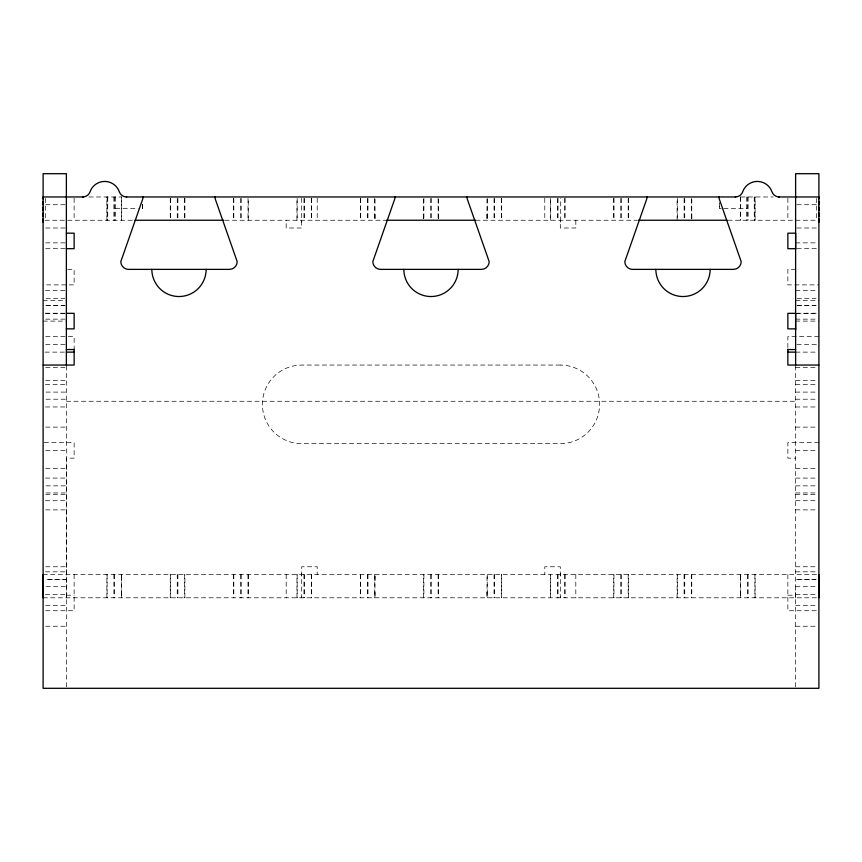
<?xml version="1.0" encoding="UTF-8"?>
<svg xmlns="http://www.w3.org/2000/svg" width="862" height="862" viewBox="0 0 862 862"><rect width="100%" height="100%" fill="white"/><g stroke="black" fill="none" stroke-linecap="round" stroke-linejoin="round"><path stroke-width="0.65" stroke-dasharray="4.31 3.23" d="M66.374 597.797L66.374 458.153L74.132 458.153L74.132 442.637L43.1 442.637M106.899 597.797L106.899 574.523M106.899 220.241L106.899 196.967M121.531 591.978L121.531 597.797L121.531 574.523L121.542 580.341M121.531 220.241L121.531 196.967M170.245 597.797L170.245 574.523M170.256 198.131L170.256 220.241M184.899 597.797L184.899 574.523M184.888 198.131L184.888 220.241M233.613 574.523L233.613 597.797M233.613 198.131L233.613 220.241M248.256 574.523L248.256 597.797M248.245 220.241L248.245 198.131M296.97 597.797L296.97 574.523M296.959 220.241L296.959 198.131M301.7 573.553L301.7 575.493M301.7 222.18L301.7 220.241M301.7 596.827L301.7 597.797L301.7 566.765L317.216 566.765L317.216 574.523M311.613 574.523L311.613 597.797M311.602 198.131L311.602 220.241M360.327 574.523L360.327 597.797M360.327 198.131L360.327 220.241M374.959 580.341L374.97 574.523L374.97 597.797L374.959 591.978M374.959 214.422L374.959 220.241L374.97 198.131M423.684 597.797L423.684 574.523M423.673 214.422L423.673 220.241L423.684 198.131M438.327 574.523L438.327 597.797M438.327 214.422L438.316 220.241L438.316 198.131M487.041 591.978L487.041 597.797L487.03 574.523M487.041 214.422L487.041 220.241L487.041 198.131M501.684 597.797L501.684 574.523M501.673 198.131L501.673 220.241M550.398 597.797L550.398 574.523M550.387 220.241L550.387 198.131M560.3 573.553L560.3 575.493M560.3 222.18L560.3 220.241M560.3 596.827L560.3 597.797L560.3 566.765L544.784 566.765L544.784 574.523M565.041 574.523L565.041 597.797M565.03 198.131L565.03 220.241M613.755 597.797L613.755 574.523M613.755 198.131L613.755 220.241M628.398 597.797L628.398 574.523M628.387 198.131L628.387 220.241M677.112 597.797L677.112 574.523M677.101 220.241L677.101 198.131M691.744 574.523L691.744 597.797M691.755 214.422L691.755 220.241L691.755 198.131L691.744 202.785M740.458 591.978L740.458 597.797L740.458 574.523L740.469 580.341M740.458 196.967L740.458 220.241M755.101 597.797L755.101 574.523M755.101 220.241L755.101 196.967M795.626 597.797L795.626 589.069M142.381 208.604L142.661 202.785L142.661 208.604L140.754 208.604M88.894 196.967L121.219 196.967M740.781 196.967L773.106 196.967M45.686 204.725L65.081 204.725M796.919 204.725L816.314 204.725M115.508 208.604L138.232 208.604M721.246 208.604L719.339 208.604L719.339 202.785L719.619 208.604M723.768 208.604L746.492 208.604M45.039 220.241L134.138 220.241M224.928 220.241L386.251 220.241M475.749 220.241L637.072 220.241M727.862 220.241L816.961 220.241M45.686 227.999L65.081 227.999M796.919 227.999L816.314 227.999M45.686 242.868L66.374 242.868M795.626 242.868L816.314 242.868M45.686 248.687L65.081 248.687M796.919 248.687L816.314 248.687M67.667 269.375L74.132 269.375L74.132 284.891L43.1 284.891M795.626 269.375L787.868 269.375L787.868 284.891L818.9 284.891M45.427 290.602L66.374 290.602M795.626 290.602L816.573 290.602M46.009 298.36L64.919 298.36M797.081 298.36L815.991 298.36M43.1 300.407L66.374 300.407M795.626 300.407L818.9 300.407M46.009 305.471L64.919 305.471M797.081 305.471L815.991 305.471M46.009 305.547L64.919 305.547M797.081 305.547L815.991 305.547M45.427 313.229L65.21 313.229M796.79 313.229L816.573 313.229M45.686 313.337L66.374 313.337M795.626 313.337L816.314 313.337M45.686 319.155L66.374 319.155M795.626 319.155L816.314 319.155M43.1 321.095L66.374 321.095M795.626 321.095L818.9 321.095M45.686 336.611L74.132 336.611L74.132 349.541M818.9 336.611L787.868 336.611L787.868 348.248M45.686 344.369L65.081 344.369M796.919 344.369L816.314 344.369M45.039 352.127L66.374 352.127M795.626 352.127L816.961 352.127M45.686 367.643L66.374 367.643M795.626 367.643L816.314 367.643M45.686 380.573L66.374 380.573M795.626 380.573L816.314 380.573M45.427 384.344L66.374 384.344M795.626 384.344L816.573 384.344M46.009 392.102L66.374 392.102M795.626 392.102L815.991 392.102M46.009 399.214L66.374 399.214M795.626 399.214L815.991 399.214M66.374 401.261L795.626 401.261M45.427 406.972L66.374 406.972M795.626 406.972L816.573 406.972M45.686 427.121L66.374 427.121M795.626 427.121L816.314 427.121M818.9 442.637L787.868 442.637L787.868 458.153L795.626 458.153M45.686 450.395L66.374 450.395M795.626 450.395L816.314 450.395M45.686 468.497L66.374 468.497M795.626 468.497L816.314 468.497M45.427 478.087L66.374 478.087M795.626 478.087L816.573 478.087M46.009 485.845L66.374 485.845M795.626 485.845L815.991 485.845M46.009 492.956L66.374 492.956M795.626 492.956L815.991 492.956M45.686 494.357L66.374 494.357M795.626 494.357L816.314 494.357M45.427 500.714L66.374 500.714M795.626 500.714L816.573 500.714M45.686 509.873L66.374 509.873M795.626 509.873L816.314 509.873M45.686 566.765L66.374 566.765M795.626 566.765L816.314 566.765M45.427 571.829L66.374 571.829M795.626 571.829L816.573 571.829M43.1 574.523L818.9 574.523M46.009 586.699L66.374 586.699M795.626 586.699L815.991 586.699M45.427 594.457L66.374 594.457M795.626 594.457L816.573 594.457M66.374 595.211L74.132 595.211M787.868 595.211L795.626 595.211M43.1 597.797L818.9 597.797M45.686 605.555L66.374 605.555M795.626 605.555L816.314 605.555M45.686 610.727L74.132 610.727L74.132 574.523M816.314 610.727L787.868 610.727L787.868 574.523M45.686 626.243L66.374 626.243M795.626 626.243L816.314 626.243M816.68 198.422L816.68 220.241M795.626 365.844L795.626 688.307M787.868 198.26L787.868 220.241M754.896 196.967L754.896 220.241M754.896 574.523L754.896 597.797M754.25 196.967L754.25 220.241M748.108 196.967L748.108 220.241M748.108 574.523L748.108 597.797M747.462 196.967L747.462 220.241M747.462 574.523L747.462 597.797M746.492 196.967L746.492 220.241M740.673 196.967L740.673 220.241M740.673 574.523L740.673 597.797M691.539 198.422L691.539 218.786M691.539 574.523L691.539 597.797M684.751 198.422L684.751 218.786M684.751 574.523L684.751 597.797M684.105 198.422L684.105 218.786M684.105 574.523L684.105 597.797M677.317 198.422L677.317 218.786M677.317 574.523L677.317 597.797M628.182 198.422L628.182 220.241M628.182 574.523L628.182 597.797M621.394 198.422L621.394 220.241M621.394 574.523L621.394 597.797M620.748 198.422L620.748 220.241M620.748 574.523L620.748 597.797M613.959 198.422L613.959 220.241M613.959 574.523L613.959 597.797M575.816 220.241L575.816 227.999L560.3 227.999L560.3 198.26M575.816 574.523L575.816 597.797M564.826 198.422L564.826 220.241M564.826 574.523L564.826 597.797M558.037 198.422L558.037 220.241M558.037 574.523L558.037 597.797M557.391 198.422L557.391 220.241M557.391 574.523L557.391 597.797M550.602 198.422L550.602 220.241M550.602 574.523L550.602 597.797M544.784 198.26L544.784 220.241M501.468 198.422L501.468 220.241M501.468 574.523L501.468 597.797M494.68 198.422L494.68 220.241M494.68 574.523L494.68 597.797M494.034 198.422L494.034 220.241M494.034 574.523L494.034 597.797M487.245 198.422L487.245 220.241M487.245 574.523L487.245 597.797M438.111 198.422L438.111 218.786M438.111 574.523L438.111 597.797M431.323 198.422L431.323 218.786M431.323 574.523L431.323 597.797M430.677 198.422L430.677 218.786M430.677 574.523L430.677 597.797M423.888 198.422L423.888 218.786M423.888 574.523L423.888 597.797M374.754 198.422L374.754 220.241M374.754 574.523L374.754 597.797M367.966 198.422L367.966 220.241M367.966 574.523L367.966 597.797M367.32 198.422L367.32 220.241M367.32 574.523L367.32 597.797M360.531 198.422L360.531 220.241M360.531 574.523L360.531 597.797M317.216 198.26L317.216 220.241M311.397 198.422L311.397 220.241M311.397 574.523L311.397 597.797M304.609 198.422L304.609 220.241M304.609 574.523L304.609 597.797M303.963 198.422L303.963 220.241M303.963 574.523L303.963 597.797M301.7 198.26L301.7 227.999L286.184 227.999L286.184 220.241M297.174 198.422L297.174 220.241M297.174 574.523L297.174 597.797M286.184 574.523L286.184 597.797M248.04 198.422L248.04 220.241M248.04 574.523L248.04 597.797M241.252 198.422L241.252 220.241M241.252 574.523L241.252 597.797M240.606 198.422L240.606 220.241M240.606 574.523L240.606 597.797M233.817 198.422L233.817 220.241M233.817 574.523L233.817 597.797M184.683 198.422L184.683 218.786M184.683 574.523L184.683 597.797M177.895 198.422L177.895 218.786M177.895 574.523L177.895 597.797M177.249 198.422L177.249 218.786M177.249 574.523L177.249 597.797M170.46 198.422L170.46 218.786M170.46 574.523L170.46 597.797M121.326 196.967L121.326 220.241M121.326 574.523L121.326 597.797M115.508 196.967L115.508 220.241M114.538 196.967L114.538 220.241M114.538 574.523L114.538 597.797M113.892 196.967L113.892 220.241M113.892 574.523L113.892 597.797M107.75 196.967L107.75 220.241M107.103 196.967L107.103 220.241M107.103 574.523L107.103 597.797M74.132 198.26L74.132 220.241M66.374 365.844L66.374 688.307M45.32 198.422L45.32 220.241M560.3 365.057L301.7 365.057A39.296 39.296 0 0 0 262.404 404.353A39.296 39.296 0 0 0 301.7 443.65L560.3 443.65A39.296 39.296 0 0 0 599.596 404.353A39.296 39.296 0 0 0 560.3 365.057M66.374 579.512L46.009 579.512L66.374 579.587M815.991 579.512L795.626 579.512L815.991 579.587"/><path stroke-width="1.29" d="M43.1 574.523L43.1 597.797M43.1 222.18L43.1 218.786M43.1 216.362L43.1 212.968M43.1 210.543L43.1 207.149M43.1 204.725L43.1 201.331M43.1 198.906L43.1 196.967L83.506 196.967M795.626 329.898L795.626 313.779M795.626 249.29L795.626 233.171L787.868 233.171L787.868 248.687L795.626 248.687M818.9 574.523L818.9 597.797M818.9 222.18L818.9 218.786M818.9 216.362L818.9 212.968M818.9 210.543L818.9 207.149M818.9 204.725L818.9 201.331M818.9 198.906L818.9 196.967L778.494 196.967M126.294 196.967L735.706 196.967M134.989 220.241L223.797 220.241M386.596 220.241L475.404 220.241M638.203 220.241L727.011 220.241M66.374 233.171L74.132 233.171L74.132 248.687L66.374 248.687M66.374 313.337L74.132 313.337L74.132 328.853L66.374 328.853M795.626 313.337L787.868 313.337L787.868 328.853L795.626 328.853M66.374 349.541L74.132 349.541M787.868 349.541L795.626 349.541M66.374 352.127L74.132 352.127M787.868 352.127L795.626 352.127M43.1 365.057L74.132 365.057L74.132 349.218M818.9 365.057L787.868 365.057L787.868 349.218M795.626 365.057L795.626 173.693L818.9 173.693L818.9 688.307L43.1 688.307L43.1 173.693L66.374 173.693L66.374 365.057M779.259 196.967A7.758 7.758 0 0 1 771.953 191.795A15.516 15.516 0 0 0 742.688 191.795A7.758 7.758 0 0 1 735.383 196.967M719.016 196.967A7.758 7.758 0 0 0 719.339 199.187L741.191 261.617A7.758 7.758 0 0 1 733.433 269.375L632.579 269.375A7.758 7.758 0 0 1 624.821 261.617L646.672 199.187A7.758 7.758 0 0 0 646.996 196.967M467.01 196.967A7.758 7.758 0 0 0 467.333 199.187L489.185 261.617A7.758 7.758 0 0 1 481.427 269.375L380.573 269.375A7.758 7.758 0 0 1 372.815 261.617L394.667 199.187A7.758 7.758 0 0 0 394.99 196.967M82.741 196.967A7.758 7.758 0 0 0 90.047 191.795A15.516 15.516 0 0 1 119.312 191.795A7.758 7.758 0 0 0 126.628 196.967M142.984 196.967A7.758 7.758 0 0 1 142.661 199.187L120.809 261.617A7.758 7.758 0 0 0 128.567 269.375L229.421 269.375A7.758 7.758 0 0 0 237.179 261.617L215.328 199.187A7.758 7.758 0 0 1 215.004 196.967M710.159 269.375A27.153 27.153 0 0 1 683.006 296.528A27.153 27.153 0 0 1 655.853 269.375M458.153 269.375A27.153 27.153 0 0 1 431 296.528A27.153 27.153 0 0 1 403.847 269.375M206.147 269.375A27.153 27.153 0 0 1 178.994 296.528A27.153 27.153 0 0 1 151.841 269.375"/></g></svg>
